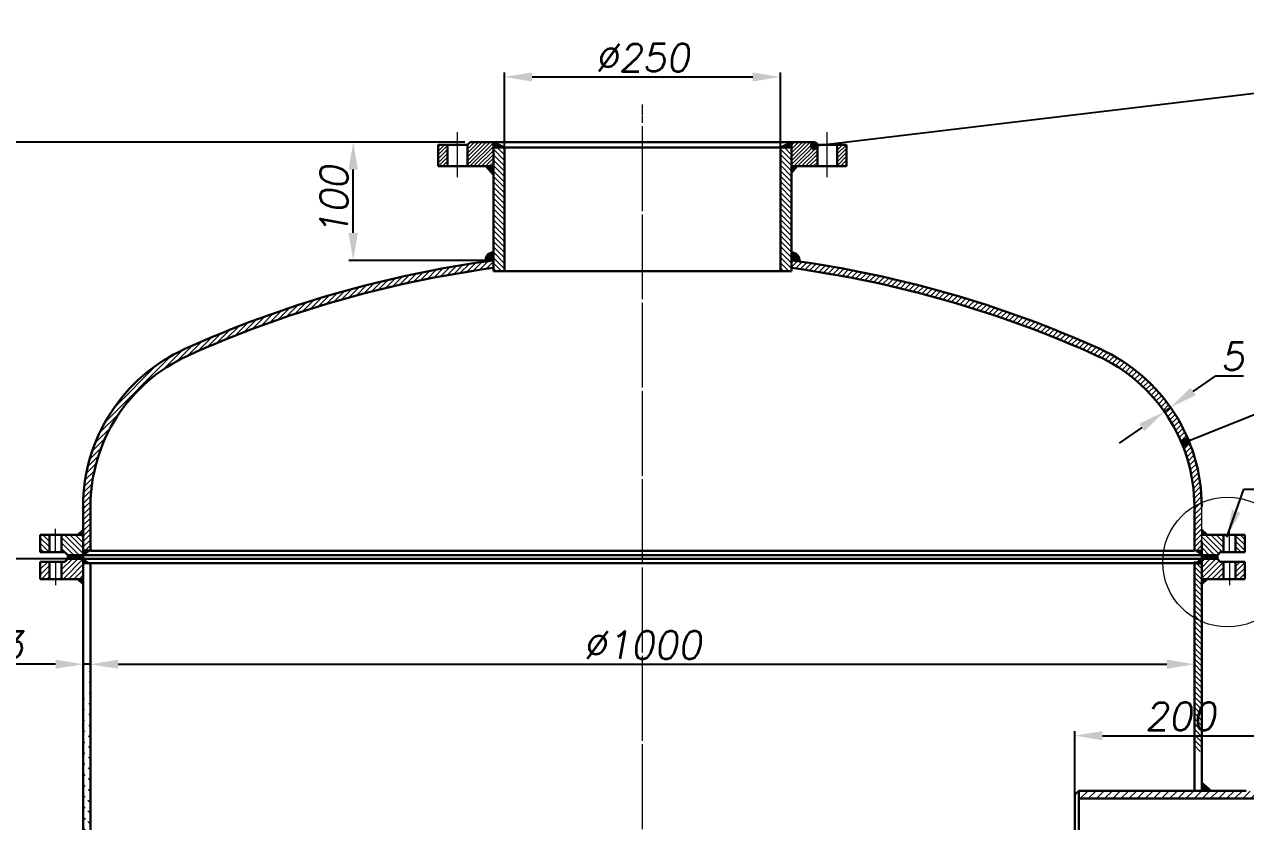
# Model space of a CAD drawing. Header units: inches. Extents: x -496 to 5444, y -47 to 8353.
# Drawn here: x 471 to 1577, y 6781 to 7504 of the extents above; entities that cross this region are included whole.
import ezdxf

# ---------------------------------------------------------------- set-up
doc = ezdxf.new("R2010")
doc.units = ezdxf.units.IN
doc.header["$LTSCALE"] = 40
doc.header["$MEASUREMENT"] = 0
doc.linetypes.add('CENTER', pattern=[2, 1.25, -0.25, 0.25, -0.25])
doc.layers.get('DEFPOINTS').update_dxf_attribs({"lineweight": 25})
for name, color, linetype, lineweight in [('Dam', 2, 'Continuous', 30), ('kthuoc', 3, 'Continuous', 13), ('Net manh', 3, 'Continuous', 13), ('Tam', 1, 'CENTER', 13), ('Tam dut', 1, 'CENTER', 13)]:
    doc.layers.add(name, color=color, linetype=linetype, lineweight=lineweight)
doc.styles.add('chu2.5', font='txt.shx', dxfattribs={"oblique": 10, "height": 25})
doc.styles.add('STYLE1', font='txt.shx', dxfattribs={"oblique": 15, "height": 25})
doc.dimstyles.new('kichthuoc2.5', dxfattribs={"dimtxt": 25, "dimasz": 25, "dimexe": 4, "dimexo": 0, "dimgap": 5, "dimtad": 1, "dimtoh": 1, "dimdec": 0, "dimzin": 0, "dimdsep": 46, "dimtxsty": 'chu2.5', "dimcen": 5, "dimclrd": 256, "dimclre": 256, "dimclrt": 256, "dimadec": 0, "dimazin": 0, "dimtfac": 1, "dimtdec": 0, "dimtmove": 0, "dimatfit": 0, "dimfxl": 0, "dimtolj": 1, "dimtzin": 0, "dimarcsym": 0})
doc.dimstyles.new('TH', dxfattribs={"dimscale": 0, "dimtxt": 2.5, "dimasz": 25, "dimexe": 20, "dimexo": 5, "dimgap": 8, "dimtad": 1, "dimdec": 0, "dimzin": 0, "dimdsep": 46, "dimtxsty": 'STYLE1', "dimcen": 0, "dimse2": 1, "dimsd2": 1, "dimclrd": 6, "dimclre": 6, "dimclrt": 11, "dimadec": 0, "dimazin": 0, "dimtfac": 1, "dimtdec": 0, "dimtofl": 0, "dimtmove": 0, "dimatfit": 3, "dimfxl": 0, "dimtolj": 1, "dimtzin": 0, "dimarcsym": 0})
pattern_1 = [(45, (5392.75, 264.6496), (-2.4552319, 2.4552319), [])]
pattern_2 = [(225, (10832.4976, 11927.188), (1.76776695, -1.76776695), [])]
pattern_3 = [(135, (44927.2883, 9306.205), (-2.45523188, -2.45523188), [])]
pattern_4 = [(45, (44927.2883, 9306.205), (-2.45523188, 2.45523188), [])]

# ---------------------------------------------------------------- blocks, each defined once
blk = doc.blocks.new('*D2')
at = {"layer": 'DEFPOINTS', "color": 0}
for p in [(1613.9, 6859.1), (1422.6, 6789.4), (1613.9, 6789.4)]:
    blk.add_point(p, dxfattribs=at)
at = {"layer": 'Net manh', "lineweight": -2}
for p, q in [((1422.6, 6789.4), (1422.6, 6863.1)), ((1447.6, 6859.1), (1588.9, 6859.1)), ((1613.9, 6789.4), (1613.9, 6863.1))]:
    blk.add_line(p, q, dxfattribs=at)
at = {"layer": 'Net manh'}
for points in [[(1447.6, 6863.3), (1447.6, 6854.9), (1422.6, 6859.1)], [(1588.9, 6863.3), (1588.9, 6854.9), (1613.9, 6859.1)]]:
    blk.add_solid(points, dxfattribs=at)
at = {"layer": 'Net manh', "insert": (1518.2, 6876.6), "char_height": 25, "attachment_point": 5, "style": 'chu2.5'}
blk.add_mtext('\\A1;200', dxfattribs=at)
blk = doc.blocks.new('*D4')
at = {"layer": 'DEFPOINTS', "color": 0}
for p in [(1530.9, 6923.8), (1530.9, 6842.3), (530.9, 6749.3)]:
    blk.add_point(p, dxfattribs=at)
at = {"layer": 'Net manh', "lineweight": -2}
for p, q in [((530.9, 6749.3), (530.9, 6927.8)), ((1530.9, 6842.3), (1530.9, 6927.8)), ((555.9, 6923.8), (1505.9, 6923.8))]:
    blk.add_line(p, q, dxfattribs=at)
at = {"layer": 'Net manh'}
for points in [[(555.9, 6928), (555.9, 6919.7), (530.9, 6923.8)], [(1505.9, 6928), (1505.9, 6919.7), (1530.9, 6923.8)]]:
    blk.add_solid(points, dxfattribs=at)
at = {"layer": 'Net manh', "insert": (1030.9, 6941.3), "char_height": 25, "attachment_point": 5, "style": 'chu2.5'}
blk.add_mtext('\\A1;%%c1000', dxfattribs=at)
blk = doc.blocks.new('*D5')
at = {"layer": 'DEFPOINTS', "color": 0}
for p in [(369.5, 7019.3), (254.3, 6677.7), (663.9, 6677.7)]:
    blk.add_point(p, dxfattribs=at)
at = {"layer": 'Net manh', "lineweight": -2}
for p, q in [((369.5, 7019.3), (250.3, 7019.3)), ((254.3, 6994.3), (254.3, 6702.7)), ((663.9, 6677.7), (250.3, 6677.7))]:
    blk.add_line(p, q, dxfattribs=at)
at = {"layer": 'Net manh'}
for points in [[(250.1, 6994.3), (258.5, 6994.3), (254.3, 7019.3)], [(250.1, 6702.7), (258.5, 6702.7), (254.3, 6677.7)]]:
    blk.add_solid(points, dxfattribs=at)
at = {"layer": 'Net manh', "insert": (236.8, 6848.5), "char_height": 25, "attachment_point": 5, "rotation": 90, "style": 'chu2.5'}
blk.add_mtext('\\A1;700', dxfattribs=at)
blk = doc.blocks.new('*D7')
at = {"layer": 'DEFPOINTS', "color": 0}
for p in [(170.6, 7019.3), (143.9, 4746.4), (560.9, 4746.4)]:
    blk.add_point(p, dxfattribs=at)
at = {"layer": 'Net manh', "lineweight": -2}
for p, q in [((170.6, 7019.3), (139.9, 7019.3)), ((143.9, 6994.3), (143.9, 4771.4)), ((560.9, 4746.4), (139.9, 4746.4))]:
    blk.add_line(p, q, dxfattribs=at)
at = {"layer": 'Net manh'}
for points in [[(139.7, 6994.3), (148, 6994.3), (143.9, 7019.3)], [(139.7, 4771.4), (148, 4771.4), (143.9, 4746.4)]]:
    blk.add_solid(points, dxfattribs=at)
at = {"layer": 'Net manh', "insert": (126.4, 5882.9), "char_height": 25, "attachment_point": 5, "rotation": 90, "style": 'chu2.5'}
blk.add_mtext('\\A1;5400', dxfattribs=at)
blk = doc.blocks.new('*D8')
at = {"layer": 'DEFPOINTS', "color": 0}
for p in [(869.9, 7397), (2.8, 7019.3), (335.3, 7019.3)]:
    blk.add_point(p, dxfattribs=at)
at = {"layer": 'Net manh', "lineweight": -2}
for p, q in [((869.9, 7397), (-1.2, 7397)), ((2.8, 7372), (2.8, 7044.3)), ((335.3, 7019.3), (-1.2, 7019.3))]:
    blk.add_line(p, q, dxfattribs=at)
at = {"layer": 'Net manh'}
for points in [[(-1.4, 7372), (6.9, 7372), (2.8, 7397)], [(-1.4, 7044.3), (6.9, 7044.3), (2.8, 7019.3)]]:
    blk.add_solid(points, dxfattribs=at)
at = {"layer": 'Net manh', "insert": (-14.7, 7208.2), "char_height": 25, "attachment_point": 5, "rotation": 90, "style": 'chu2.5'}
blk.add_mtext('\\A1;380', dxfattribs=at)
blk = doc.blocks.new('*D26')
at = {"layer": 'DEFPOINTS', "color": 0}
for p in [(2.8, 7019.3), (557.9, 7019.3), (225.7, 1988)]:
    blk.add_point(p, dxfattribs=at)
at = {"layer": 'Net manh', "lineweight": -2}
for p, q in [((557.9, 7019.3), (-1.2, 7019.3)), ((2.8, 2013), (2.8, 6994.3)), ((225.7, 1988), (-1.2, 1988))]:
    blk.add_line(p, q, dxfattribs=at)
at = {"layer": 'Net manh'}
for points in [[(-1.4, 6994.3), (6.9, 6994.3), (2.8, 7019.3)], [(-1.4, 2013), (6.9, 2013), (2.8, 1988)]]:
    blk.add_solid(points, dxfattribs=at)
at = {"layer": 'Net manh', "insert": (-14.7, 4503.7), "char_height": 25, "attachment_point": 5, "rotation": 90, "style": 'chu2.5'}
blk.add_mtext('\\A1;7400', dxfattribs=at)
blk = doc.blocks.new('*D52')
at = {"layer": 'DEFPOINTS', "color": 0}
for p in [(1155.9, 7456), (905.9, 7298.3), (1155.9, 7286.9)]:
    blk.add_point(p, dxfattribs=at)
at = {"layer": 'Net manh', "lineweight": -2}
for p, q in [((905.9, 7298.3), (905.9, 7460)), ((930.9, 7456), (1130.9, 7456)), ((1155.9, 7286.9), (1155.9, 7460))]:
    blk.add_line(p, q, dxfattribs=at)
at = {"layer": 'Net manh'}
for points in [[(930.9, 7460.1), (930.9, 7451.8), (905.9, 7456)], [(1130.9, 7460.1), (1130.9, 7451.8), (1155.9, 7456)]]:
    blk.add_solid(points, dxfattribs=at)
at = {"layer": 'Net manh', "insert": (1030.9, 7473.5), "char_height": 25, "attachment_point": 5, "style": 'chu2.5'}
blk.add_mtext('\\A1;%%c250', dxfattribs=at)
blk = doc.blocks.new('*D53')
at = {"layer": 'DEFPOINTS', "color": 0}
for p in [(768.9, 7397), (866.4, 7397), (895.9, 7289.6)]:
    blk.add_point(p, dxfattribs=at)
at = {"layer": 'Net manh', "lineweight": -2}
for p, q in [((866.4, 7397), (764.9, 7397)), ((768.9, 7314.6), (768.9, 7372)), ((895.9, 7289.6), (764.9, 7289.6))]:
    blk.add_line(p, q, dxfattribs=at)
at = {"layer": 'Net manh'}
for points in [[(764.7, 7372), (773.1, 7372), (768.9, 7397)], [(764.7, 7314.6), (773.1, 7314.6), (768.9, 7289.6)]]:
    blk.add_solid(points, dxfattribs=at)
at = {"layer": 'Net manh', "insert": (751.4, 7343.3), "char_height": 25, "attachment_point": 5, "rotation": 90, "style": 'chu2.5'}
blk.add_mtext('\\A1;100', dxfattribs=at)
blk = doc.blocks.new('*D54')
at = {"layer": 'DEFPOINTS', "color": 0}
for p in [(1503.8, 7152.7), (1509.2, 7156.6), (1509.2, 7156.6)]:
    blk.add_point(p, dxfattribs=at)
at = {"layer": 'Net manh', "lineweight": -2}
for p, q in [((1529.7, 7170.9), (1550.2, 7185.3)), ((1550.2, 7185.3), (1575.5, 7185.3)), ((1509.2, 7156.6), (1506.9, 7159.8)), ((1503.8, 7152.7), (1501.5, 7156)), ((1503.8, 7152.7), (1509.2, 7156.6)), ((1483.3, 7138.4), (1462.8, 7124))]:
    blk.add_line(p, q, dxfattribs=at)
at = {"layer": 'Net manh'}
for points in [[(1527.3, 7174.3), (1532.1, 7167.5), (1509.2, 7156.6)], [(1480.9, 7141.8), (1485.7, 7135), (1503.8, 7152.7)]]:
    blk.add_solid(points, dxfattribs=at)
at = {"layer": 'Net manh', "insert": (1565.4, 7202.8), "char_height": 25, "attachment_point": 5, "style": 'chu2.5'}
blk.add_mtext('\\A1;5', dxfattribs=at)
blk = doc.blocks.new('*D74')
at = {"layer": 'DEFPOINTS', "color": 0}
for p in [(524.3, 6922.3), (530.9, 6923.8), (530.9, 6922.3)]:
    blk.add_point(p, dxfattribs=at)
at = {"layer": 'Net manh', "lineweight": -2}
for p, q in [((524.3, 6922.3), (524.3, 6927.8)), ((530.9, 6922.3), (530.9, 6927.8)), ((499.3, 6923.8), (444.7, 6923.8)), ((530.9, 6923.8), (524.3, 6923.8)), ((555.9, 6923.8), (580.9, 6923.8))]:
    blk.add_line(p, q, dxfattribs=at)
at = {"layer": 'Net manh'}
for points in [[(499.3, 6928), (499.3, 6919.7), (524.3, 6923.8)], [(555.9, 6928), (555.9, 6919.7), (530.9, 6923.8)]]:
    blk.add_solid(points, dxfattribs=at)
at = {"layer": 'Net manh', "insert": (459.5, 6941.3), "char_height": 25, "attachment_point": 5, "style": 'chu2.5'}
blk.add_mtext('\\A1;3', dxfattribs=at)

msp = doc.modelspace()

# ---------------------------------------------------------------- hatches: boundary and pattern name
at = {"layer": 'kthuoc'}
h = msp.add_hatch(dxfattribs=at)
h.set_pattern_fill('ANSI31', color=256, scale=20, angle=180, style=0)
h.set_pattern_definition(pattern_2)
h.paths.add_polyline_path([(845.9, 7394.5), (845.9, 7375), (854.4, 7375), (854.4, 7394.5)])
h.paths.add_polyline_path([(874.9, 7397), (872.4, 7394.5), (872.4, 7375), (895.9, 7375), (895.9, 7397)])
for points in [[(895.9, 7397), (895.9, 7392), (905.9, 7392)], [(1155.9, 7392), (1165.9, 7392), (1165.9, 7397)], [(888.1, 7375), (895.9, 7367.2), (895.9, 7375)], [(1171.9, 7375), (1165.9, 7369), (1165.9, 7375)], [(888.2, 7288.5, -0.00162), (895.9, 7289.6), (895.9, 7297.4, 0.45531)], [(1173.7, 7288.5, 0.00162), (1165.9, 7289.6), (1165.9, 7297.4, -0.45531)]]:
    msp.add_hatch(color=256, dxfattribs=at).paths.add_polyline_path(points)
h = msp.add_hatch(dxfattribs=at)
h.set_pattern_fill('ANSI31', color=256, scale=20, angle=180, style=0)
h.set_pattern_definition(pattern_2)
h.paths.add_polyline_path([(1207.4, 7375), (1215.9, 7375), (1215.9, 7394.5), (1207.4, 7394.5)])
h.paths.add_polyline_path([(1189.4, 7375), (1189.4, 7394.5), (1186.9, 7397), (1165.9, 7397), (1165.9, 7375)])
at = {"layer": 'Net manh'}
h = msp.add_hatch(dxfattribs=at)
h.set_pattern_fill('ANSI31', color=256, scale=27.777778, angle=90, style=0)
h.set_pattern_definition(pattern_3)
h.paths.add_polyline_path([(905.9, 7392), (895.9, 7392), (895.9, 7279.9), (905.9, 7279.9)])
h = msp.add_hatch(dxfattribs=at)
h.set_pattern_fill('ANSI31', color=256, scale=27.777778, angle=90, style=0)
h.set_pattern_definition(pattern_3)
h.paths.add_polyline_path([(1155.9, 7392), (1165.9, 7392), (1165.9, 7279.9), (1155.9, 7279.9)])
h = msp.add_hatch(dxfattribs=at)
h.set_pattern_fill('ANSI31', color=256, scale=27.777778, style=0)
h.set_pattern_definition(pattern_4)
h.paths.add_polyline_path([(616.4, 7209.4, 0.294716), (524.3, 7066.7), (530.9, 7066.7, -0.294716), (619.2, 7203.4, -0.07237), (895.9, 7282.9), (895.9, 7289.6, 0.072597)])
h = msp.add_hatch(dxfattribs=at)
h.set_pattern_fill('ANSI31', color=256, scale=27.777778, style=0)
h.set_pattern_definition(pattern_4)
h.paths.add_polyline_path([(1445.4, 7209.4, -0.294716), (1537.6, 7066.7), (1530.9, 7066.7, 0.294716), (1442.7, 7203.4, 0.07237), (1165.9, 7282.9), (1165.9, 7289.6, -0.072597)])
h = msp.add_hatch(dxfattribs=at)
h.set_pattern_fill('ANSI31', color=256, scale=27.777778, style=0)
h.set_pattern_definition(pattern_4)
h.paths.add_polyline_path([(530.9, 7066.7), (524.3, 7066.7), (524.3, 7026.7), (530.9, 7026.7)])
h = msp.add_hatch(dxfattribs=at)
h.set_pattern_fill('ANSI31', color=256, scale=27.777778, style=0)
h.set_pattern_definition(pattern_4)
h.paths.add_polyline_path([(1530.9, 7066.7), (1537.6, 7066.7), (1537.6, 7026.7), (1530.9, 7026.7)])
h = msp.add_hatch(dxfattribs=at)
h.set_pattern_fill('ANSI31', color=256, scale=27.777778, angle=90, style=0)
h.set_pattern_definition([(135, (-170.9206, 0), (-2.4552319, -2.4552319), [])])
h.paths.add_polyline_path([(524.3, 7022.7), (510.4, 7022.7), (507.6, 7025.4), (504.8, 7025.4), (504.8, 7041), (524.3, 7041)])
h.paths.add_polyline_path([(493.7, 7025.4), (485.4, 7025.4), (485.4, 7041), (493.7, 7041)])
for points in [[(518.7, 7041), (524.3, 7041), (524.3, 7046.3)], [(1543.2, 7041), (1537.6, 7041), (1537.6, 7046.3)], [(524.3, 7027.1), (530.9, 7027.1), (524.3, 7022.7)], [(1537.6, 7027.1), (1530.9, 7027.1), (1537.6, 7022.7)], [(524.3, 7014.9), (530.9, 7014.9), (524.3, 7019.3)], [(1537.6, 7014.9), (1530.9, 7014.9), (1537.6, 7019.3)], [(518.7, 7001), (524.3, 7001), (524.3, 6995.7)], [(1543.2, 7001), (1537.6, 7001), (1537.6, 6995.7)], [(1546.6, 6809.1), (1537.5, 6809.1), (1537.5, 6817.2)]]:
    msp.add_hatch(color=256, dxfattribs=at).paths.add_polyline_path(points)
h = msp.add_hatch(dxfattribs=at)
h.set_pattern_fill('ANSI31', color=256, scale=27.777778, angle=90, style=0)
h.set_pattern_definition([(135, (121.2392, 2946.0957), (-2.455232, -2.455232), [])])
edge = h.paths.add_edge_path()
edge.add_line((1551.7, 7022.7), (1554.4, 7025.4))
edge.add_line((1554.4, 7025.4), (1557.2, 7025.4))
edge.add_line((1557.2, 7025.4), (1557.2, 7041))
edge.add_line((1557.2, 7041), (1537.5, 7041))
edge.add_spline(control_points=[(1537.5, 7041), (1537.5, 7039), (1537.6, 7036.9), (1537.6, 7034.9)], knot_values=[3.141593, 3.141593, 3.141593, 3.141593, 3.164802, 3.164802, 3.164802, 3.164802], degree=3, periodic=0)
edge.add_line((1537.6, 7034.9), (1537.6, 7022.7))
edge.add_line((1537.6, 7022.7), (1551.7, 7022.7))
h = msp.add_hatch(dxfattribs=at)
h.set_pattern_fill('ANSI31', color=256, scale=27.777778, angle=90, style=0)
h.set_pattern_definition([(135, (5392.75, 264.6496), (-2.4552319, -2.4552319), [])])
h.paths.add_polyline_path([(1576.7, 7041), (1568.3, 7041), (1568.3, 7025.4), (1576.7, 7025.4)])
h = msp.add_hatch(dxfattribs=at)
h.set_pattern_fill('ANSI31', color=256, scale=27.777778, style=0)
h.set_pattern_definition(pattern_1)
h.paths.add_polyline_path([(524.3, 7019.3), (510.4, 7019.3), (507.6, 7016.6), (504.8, 7016.6), (504.8, 7001), (524.3, 7001)])
h.paths.add_polyline_path([(485.4, 7001), (493.7, 7001), (493.7, 7016.6), (485.4, 7016.6)])
h = msp.add_hatch(dxfattribs=at)
h.set_pattern_fill('ANSI37', color=256, scale=11.111111, style=0)
h.set_pattern_definition([(45, (-170.9206, 0), (-0.98209275, 0.98209275), []), (135, (-170.9206, 0), (-0.98209275, -0.98209275), [])])
h.paths.add_polyline_path([(510.4, 7022.7), (510.4, 7021), (510.4, 7019.3), (524.3, 7019.3), (524.3, 7022.7)])
h = msp.add_hatch(dxfattribs=at)
h.set_pattern_fill('ANSI31', color=256, scale=55.555556, angle=90, style=0)
h.set_pattern_definition([(135, (243.4614, 2990.54), (-4.910464, -4.910464), [])])
edge = h.paths.add_edge_path()
edge.add_line((530.9, 7015.3), (530.9, 6229.1))
edge.add_line((524.3, 7019.3), (524.3, 6399.1))
h = msp.add_hatch(dxfattribs=at)
h.set_pattern_fill('ANSI31', color=256, scale=27.777778, angle=90, style=0)
h.set_pattern_definition([(135, (967.384, 3082.6092), (-2.455232, -2.455232), [])])
h.paths.add_polyline_path([(1537.6, 6962.4, -0.031874), (1530.9, 6965.9), (1530.9, 6844.8), (1537.6, 6844.8), (1537.6, 6853.1)])
h.paths.add_polyline_path([(1537.6, 7019.3), (1530.9, 7019.3), (1530.9, 6965.9, 0.031874), (1537.6, 6962.4)])
h = msp.add_hatch(dxfattribs=at)
h.set_pattern_fill('ANSI37', color=256, scale=11.111111, style=0)
h.set_pattern_definition([(135, (2232.7737, -5e-11), (0.98209275, 0.98209275), []), (45, (2232.7737, -5e-11), (0.98209275, -0.98209275), [])])
h.paths.add_polyline_path([(1551.5, 7022.7), (1551.5, 7021), (1551.5, 7019.3), (1537.6, 7019.3), (1537.6, 7022.7)])
h = msp.add_hatch(dxfattribs=at)
h.set_pattern_fill('ANSI31', color=256, scale=27.777778, style=0)
h.set_pattern_definition([(45, (967.384, 3082.6092), (-2.455232, 2.455232), [])])
h.paths.add_polyline_path([(1557.2, 7001), (1557.2, 7016.6), (1554.4, 7016.6), (1551.7, 7019.3), (1537.6, 7019.3), (1537.6, 7001)])
h = msp.add_hatch(dxfattribs=at)
h.set_pattern_fill('ANSI31', color=256, scale=27.777778, style=0)
h.set_pattern_definition(pattern_1)
h.paths.add_polyline_path([(1568.3, 7001), (1576.7, 7001), (1576.7, 7016.6), (1568.3, 7016.6)])
h = msp.add_hatch(dxfattribs=at)
h.set_pattern_fill('ANSI31', color=256, scale=41.666667, style=0)
h.set_pattern_definition([(45, (27998.7313, 2938.3286), (-3.6828478, 3.6828478), [])])
h.paths.add_polyline_path([(1601, 6808.9), (1426.1, 6808.9), (1426.1, 6802.1), (1601, 6802.1)])
h.paths.add_polyline_path([(1450.9, 6744.1), (1426.1, 6744.1), (1426.1, 6737.1), (1450.9, 6737.1)])
h.paths.add_polyline_path([(1601, 6744.1), (1496.7, 6744.1), (1496.7, 6737.1), (1601, 6737.1)])

# ---------------------------------------------------------------- linework, layer by layer
at = {"layer": 'Dam'}
for p, q in [((845.9, 7375), (845.9, 7394.5)), ((845.9, 7394.5), (872.4, 7394.5)), ((854.4, 7375), (854.4, 7394.5)), ((872.4, 7394.5), (874.9, 7397)), ((872.4, 7375), (872.4, 7394.5)), ((874.9, 7397), (1030.9, 7397)), ((895.9, 7397), (905.9, 7392)), ((895.9, 7279.9), (895.9, 7397)), ((895.9, 7392), (1030.9, 7392)), ((905.9, 7279.9), (905.9, 7392)), ((1186.9, 7397), (1030.9, 7397)), ((1165.9, 7392), (1030.9, 7392)), ((1165.9, 7397), (1155.9, 7392)), ((1155.9, 7279.9), (1155.9, 7392)), ((1165.9, 7279.9), (1165.9, 7397)), ((1189.4, 7394.5), (1186.9, 7397)), ((1215.9, 7394.5), (1189.4, 7394.5)), ((1189.4, 7375), (1189.4, 7394.5)), ((1207.4, 7375), (1207.4, 7394.5)), ((1215.9, 7375), (1215.9, 7394.5)), ((845.9, 7375), (895.9, 7375)), ((889.1, 7375), (895.9, 7367.2)), ((1171.2, 7375), (1165.9, 7369)), ((1215.9, 7375), (1165.9, 7375)), ((895.9, 7279.9), (1030.9, 7279.9)), ((1165.9, 7279.9), (1030.9, 7279.9)), ((1426.1, 6809.1), (1422.6, 6805.7)), ((1422.6, 6805.7), (1422.6, 6773.1)), ((1426.1, 6809.1), (1426.1, 6737.1)), ((1426.5, 6809.1), (1426.1, 6809.1)), ((1577.9, 6809.1), (1426.5, 6809.1)), ((1607, 6802.1), (1426.1, 6802.1))]:
    msp.add_line(p, q, dxfattribs=at)
at = {"layer": 'Dam', "color": 2}
for p, q in [((524.3, 7022.7), (524.3, 7066.7)), ((530.9, 7066.7), (530.9, 7026.7)), ((1530.9, 7066.7), (1530.9, 7026.7)), ((485.4, 7041), (524.4, 7041)), ((485.4, 7025.4), (485.4, 7041)), ((485.4, 7025.4), (485.4, 7041)), ((493.7, 7025.4), (493.7, 7041)), ((504.8, 7025.4), (504.8, 7041)), ((1576.7, 7041), (1537.5, 7041)), ((1557.2, 7025.4), (1557.2, 7041)), ((1568.3, 7025.4), (1568.3, 7041)), ((1576.7, 7025.4), (1576.7, 7041)), ((1576.7, 7025.4), (1576.7, 7041)), ((507.6, 7025.4), (485.4, 7025.4)), ((507.6, 7025.4), (485.4, 7025.4)), ((507.6, 7025.4), (510.4, 7022.7)), ((524.3, 7034.9), (524.3, 7034.6)), ((524.3, 7022.7), (524.3, 7034.9)), ((524.3, 7022.7), (524.3, 7034.6)), ((530.9, 7034.9), (530.9, 7026.7)), ((1530.9, 7026.7), (530.9, 7026.7)), ((1530.9, 7026.7), (1530.9, 7034.9)), ((1537.6, 7022.7), (1537.6, 7034.9)), ((1554.4, 7025.4), (1551.7, 7022.7)), ((1554.4, 7025.4), (1576.7, 7025.4)), ((1554.4, 7025.4), (1576.7, 7025.4)), ((485.4, 7016.6), (485.4, 7001)), ((485.4, 7016.6), (485.4, 7001)), ((507.6, 7016.6), (485.4, 7016.6)), ((507.6, 7016.6), (485.4, 7016.6)), ((493.7, 7016.6), (493.7, 7001)), ((504.8, 7016.6), (504.8, 7001)), ((507.6, 7016.6), (510.4, 7019.3)), ((510.4, 7022.7), (524.3, 7022.7)), ((510.4, 7022.7), (510.4, 7021)), ((510.4, 7019.3), (510.4, 7021)), ((510.4, 7019.3), (1537.9, 7019.3)), ((523.9, 7019.3), (530.9, 7019.3)), ((1530.9, 7015.3), (523.9, 7015.3)), ((1551.7, 7022.7), (524.3, 7022.7)), ((524.3, 7022.7), (524.3, 7019.3)), ((524.3, 7019.3), (524.3, 6399.1)), ((530.9, 7015.3), (530.9, 6229.1)), ((530.9, 7015.3), (1537.9, 7015.3)), ((1537.9, 7019.3), (1530.9, 7019.3)), ((1530.9, 7015.3), (1530.9, 6813.3)), ((1530.9, 7015.3), (1530.9, 6813.3)), ((1530.9, 7015.3), (1530.9, 6809.1)), ((1537.6, 7022.7), (1537.6, 7019.3)), ((1537.6, 7019.3), (1537.6, 6809.1)), ((1551.7, 7019.3), (1537.8, 7019.3)), ((1551.7, 7022.7), (1551.7, 7021)), ((1551.7, 7019.3), (1551.7, 7021)), ((1554.4, 7016.6), (1551.7, 7019.3)), ((1554.4, 7016.6), (1576.7, 7016.6)), ((1554.4, 7016.6), (1576.7, 7016.6)), ((1557.2, 7016.6), (1557.2, 7001)), ((1568.3, 7016.6), (1568.3, 7001)), ((1576.7, 7016.6), (1576.7, 7001)), ((1576.7, 7016.6), (1576.7, 7001)), ((485.4, 7001), (524.3, 7001)), ((1576.7, 7001), (1537.6, 7001))]:
    msp.add_line(p, q, dxfattribs=at)
at = {"layer": 'Dam'}
for centre, radius, start, end in [((1030.9, 6292.1), 1006.7, 97.7069, 114.3157), ((1030.9, 6292.1), 1000, 97.7586, 114.3157), ((1030.9, 6292.1), 1006.7, 65.6843, 82.2931), ((1030.9, 6292.1), 1000, 65.6843, 82.2414), ((680.9, 7066.7), 156.7, 114.3157, 180), ((680.9, 7066.7), 150, 114.3157, 180), ((1380.9, 7066.7), 150, 0, 65.6843), ((1380.9, 7066.7), 156.7, 0, 65.6843)]:
    msp.add_arc(centre, radius, start, end, dxfattribs=at)
at = {"layer": 'kthuoc'}
for centre, start, end in [((895.9, 7289.6), 90, 187.9209), ((1165.9, 7289.6), 352.0791, 90)]:
    msp.add_arc(centre, 7.8, start, end, dxfattribs=at)
at = {"layer": 'Net manh'}
for p, q in [((1537.6, 7022.7), (1537.6, 7066.7)), ((518.7, 7041), (524.3, 7046.3)), ((1543.2, 7041), (1537.6, 7046.3)), ((530.9, 7027.1), (524.3, 7027.1)), ((524.3, 7022.7), (530.9, 7027.1)), ((1537.6, 7022.7), (1530.9, 7027.1)), ((1530.9, 7027.1), (1537.6, 7027.1)), ((524.3, 7019.3), (530.9, 7014.9)), ((530.9, 7014.9), (524.3, 7014.9)), ((1537.6, 7019.3), (1530.9, 7014.9)), ((1530.9, 7014.9), (1537.6, 7014.9)), ((518.7, 7001), (524.3, 6995.7)), ((1543.2, 7001), (1537.6, 6995.7)), ((1537.5, 6817.2), (1546.6, 6809.1))]:
    msp.add_line(p, q, dxfattribs=at)
msp.add_circle((1561, 7016.4), 58.8, dxfattribs=at)
at = {"layer": 'Tam'}
for p, q in [((863.4, 7365.2), (863.4, 7405.9)), ((1198.4, 7365.2), (1198.4, 7405.9))]:
    msp.add_line(p, q, dxfattribs=at)
at = {"layer": 'Tam dut'}
for p, q in [((1030.9, 1521.4), (1030.9, 7430.9)), ((1030.9, 854.5), (1030.9, 7420.8)), ((499.3, 7025.6), (499.3, 7046.5)), ((1562.8, 7025.6), (1562.8, 7046.5)), ((499.3, 7016.4), (499.3, 6995.5)), ((1562.8, 7016.4), (1562.8, 6995.5))]:
    msp.add_line(p, q, dxfattribs=at)

# ---------------------------------------------------------------- dimensions: what is measured, and where the dimension line sits
at = {"layer": 'Net manh'}
for base, p1, p2, angle, text, picture, middle in [((1155.9, 7456), (905.9, 7298.3), (1155.9, 7286.9), 180, '%%c<>', '*D52', (1030.9, 7473.5)), ((2.8, 7019.3), (869.9, 7397), (335.3, 7019.3), 90, '380', '*D8', (-14.7, 7208.2)), ((768.9, 7397), (895.9, 7289.6), (866.4, 7397), 90, '100', '*D53', (751.4, 7343.3)), ((2.8, 7019.3), (225.7, 1988), (557.9, 7019.3), 90, '7400', '*D26', (-14.7, 4503.7)), ((143.9, 4746.4), (170.6, 7019.3), (560.9, 4746.4), 90, '5400', '*D7', (126.4, 5882.9)), ((254.3, 6677.7), (369.5, 7019.3), (663.9, 6677.7), 90, '700', '*D5', (236.8, 6848.5))]:
    dim = msp.add_linear_dim(base=base, p1=p1, p2=p2, angle=angle, text=text, dimstyle='kichthuoc2.5', dxfattribs=at)
    dim.commit()
    dim.dimension.update_dxf_attribs({"geometry": picture, "text_midpoint": middle})
dim = msp.add_aligned_dim(p1=(1503.8, 7152.7), p2=(1509.2, 7156.6), distance=0, text='5', dimstyle='kichthuoc2.5', dxfattribs=at)
dim.commit()
dim.dimension.update_dxf_attribs({"geometry": '*D54', "text_midpoint": (1565.4, 7202.8)})
for base, p1, p2, text, picture, middle in [((530.9, 6923.8), (524.3, 6922.3), (530.9, 6922.3), '3', '*D74', (459.5, 6923.8)), ((1530.9, 6923.8), (530.9, 6749.3), (1530.9, 6842.3), '%%c<>', '*D4', (1030.9, 6923.8))]:
    dim = msp.add_linear_dim(base=base, p1=p1, p2=p2, text=text, dimstyle='kichthuoc2.5', dxfattribs=at)
    dim.commit()
    dim.dimension.update_dxf_attribs({"geometry": picture, "text_midpoint": middle, "dimtype": 160})
dim = msp.add_linear_dim(base=(1613.9, 6859.1), p1=(1422.6, 6789.4), p2=(1613.9, 6789.4), text='200', dimstyle='kichthuoc2.5', dxfattribs=at)
dim.commit()
dim.dimension.update_dxf_attribs({"geometry": '*D2', "text_midpoint": (1518.2, 6876.6)})

# ---------------------------------------------------------------- leaders
at = {"layer": 'kthuoc'}
for points, override in [([(1186.6, 7393.7), (2105.3, 7503.6)], {"dimasz": 8, "dimgap": 5, "dimtad": 0, "dimldrblk": 'Dot'}), ([(1522.7, 7125), (2105.3, 7360.4)], {"dimasz": 8, "dimtad": 0, "dimldrblk": 'Dot'})]:
    msp.add_leader(points, dimstyle='kichthuoc2.5', override=override, dxfattribs=at)
at = {"layer": 'Net manh', "color": 2, "annotation_type": 0, "has_hookline": 1, "hookline_direction": 0, "text_width": 18.9}
msp.add_leader([(1560.4, 7039), (1575.8, 7082.4), (1600.8, 7082.4)], dimstyle='TH', override={"dimscale": 1, "dimgap": 8.2, "dimtoh": 1, "dimcen": 0.09, "dimse2": 0, "dimsd2": 0, "dimclrd": 256, "dimclre": 256, "dimclrt": 256, "dimtofl": 1, "dimtmove": 1}, dxfattribs=at)

doc.saveas('drawing.dxf')
